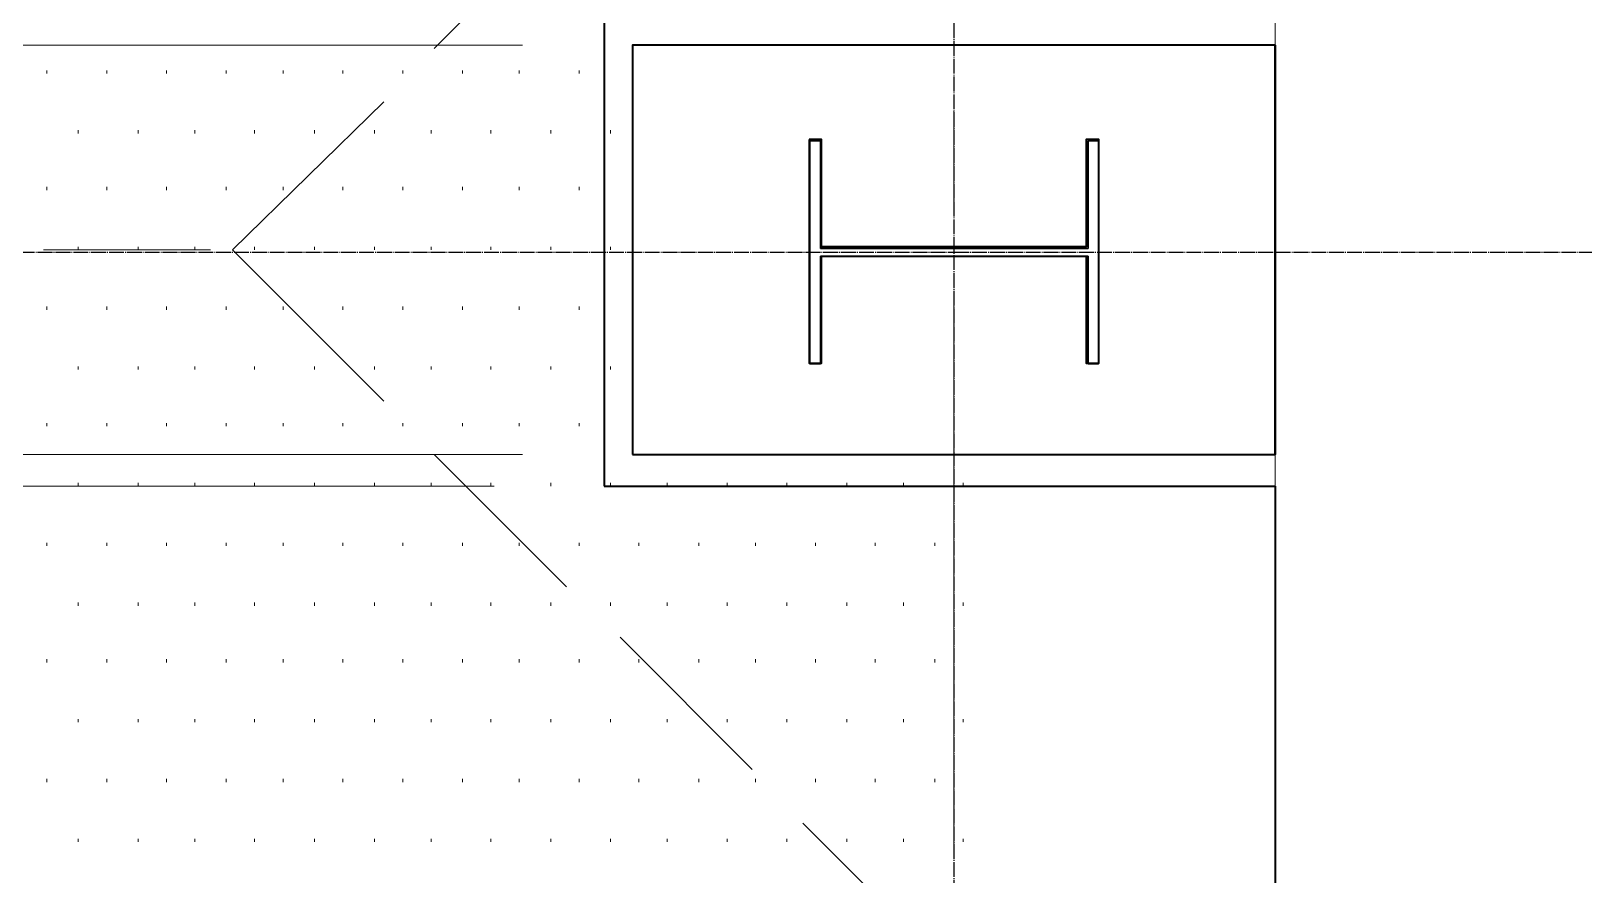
# Model space of a CAD drawing. Header units: millimetres. Extents: x -383313 to -161684, y -117025 to 99224.
# Drawn here: x -321755 to -319668, y -18419 to -17285 of the extents above; entities that cross this region are included whole.
import ezdxf

# ---------------------------------------------------------------- set-up
doc = ezdxf.new("R2010")
doc.units = ezdxf.units.MM
doc.header["$MEASUREMENT"] = 0
doc.linetypes.add('PS-GOST2.303 5', pattern=[24, 20, -1.5, 1, -1.5])
for name, color, linetype in [('001__КОНСТРУКТИВ__Колонны', 14, 'Continuous'), ('PDF_Geometry', 7, 'Continuous'), ('PS_Оси', 5, 'PS-GOST2.303 5')]:
    doc.layers.add(name, color=color, linetype=linetype)

# ---------------------------------------------------------------- blocks, each defined once
blk = doc.blocks.new('A$Cf5759c35')
at = {"layer": 'PDF_Geometry', "color": 8, "lineweight": 13}
for points in [[(-1888.1, 3395.1), (-2235.2, 3598.3), (6790.1, 19113.5), (23223.9, 19113.5), (23223.9, 18982.3), (32672.7, 18982.3), (32672.7, 19113.5), (38379.2, 19113.5), (38379.2, -7264.4), (37977.1, -7264.4)], [(37426.7, 1134.5), (37248.9, 956.7)], [(37181.2, 884.8), (36978, 685.8), (37181.2, 482.6)], [(37947.4, 872.1), (37947.4, 749.3)], [(36724, 685.8), (36948.4, 685.8)], [(37947.4, 622.3), (37947.4, -127)], [(37248.9, 410.6), (37426.7, 232.8)], [(35868.9, 368.3), (37329.4, 368.3), (36368.4, 368.3)], [(37498.7, 165.1), (37676.5, -12.7)], [(37744.2, -84.7), (37947.4, -287.9), (38112.5, -287.9)]]:
    blk.add_lwpolyline(points, dxfattribs=at)
at = {"layer": 'PDF_Geometry', "color": 8, "lineweight": 35}
for points in [[(38379.2, 12369.8), (38379.2, 6997.7), (37477.5, 6997.7), (37477.5, 6366.9), (38379.2, 6366.9), (38379.2, 999.1), (37477.5, 999.1), (37477.5, 368.3), (38379.2, 368.3), (38379.2, -4999.6), (37477.5, -4999.6), (37477.5, -5630.3), (38379.2, -5630.3), (38379.2, -7277.1), (17640.1, -7277.1), (-1888.1, 3395.1), (-1270, 4466.2)], [(38379.2, 961), (38379.2, 410.6)]]:
    blk.add_lwpolyline(points, dxfattribs=at)
at = {"layer": 'PDF_Geometry', "color": 8, "lineweight": 13}
for points in [[(36368.4, 961), (37367.5, 961)], [(36368.4, 410.6), (37367.5, 410.6)]]:
    blk.add_lwpolyline(points, close=True, dxfattribs=at)
at = {"layer": 'PDF_Geometry', "color": 8, "lineweight": 35}
for points in [[(37515.6, 410.6), (38379.2, 410.6), (38379.2, 961), (37515.6, 961)], [(37752.7, 834), (37752.7, 533.4), (37769.6, 533.4), (37769.6, 677.3), (38125.2, 677.3), (38125.2, 533.4), (38142.2, 533.4), (38142.2, 834), (38125.2, 834), (38125.2, 690), (37769.6, 690), (37769.6, 834)]]:
    blk.add_lwpolyline(points, close=True, dxfattribs=at)
at = {"layer": 'PDF_Geometry', "color": 8, "lineweight": 9}
for points in [[(36728.2, 922.9), (36728.2, 927.1)], [(36808.7, 922.9), (36808.7, 927.1)], [(36889.1, 922.9), (36889.1, 927.1)], [(36969.5, 922.9), (36969.5, 927.1)], [(37045.7, 922.9), (37045.7, 927.1)], [(37126.2, 922.9), (37126.2, 927.1)], [(37206.6, 922.9), (37206.6, 927.1)], [(37287, 922.9), (37287, 927.1)], [(37363.2, 922.9), (37363.2, 927.1)], [(37443.7, 922.9), (37443.7, 927.1)], [(36770.6, 842.4), (36770.6, 846.7)], [(36851, 842.4), (36851, 846.7)], [(36927.2, 842.4), (36927.2, 846.7)], [(37007.6, 842.4), (37007.6, 846.7)], [(37088.1, 842.4), (37088.1, 846.7)], [(37168.5, 842.4), (37168.5, 846.7)], [(37244.7, 842.4), (37244.7, 846.7)], [(37325.1, 842.4), (37325.1, 846.7)], [(37405.6, 842.4), (37405.6, 846.7)], [(37486, 842.4), (37486, 846.7)], [(36728.2, 766.2), (36728.2, 770.5)], [(36808.7, 766.2), (36808.7, 770.5)], [(36889.1, 766.2), (36889.1, 770.5)], [(36969.5, 766.2), (36969.5, 770.5)], [(37045.7, 766.2), (37045.7, 770.5)], [(37126.2, 766.2), (37126.2, 770.5)], [(37206.6, 766.2), (37206.6, 770.5)], [(37287, 766.2), (37287, 770.5)], [(37363.2, 766.2), (37363.2, 770.5)], [(37443.7, 766.2), (37443.7, 770.5)], [(36770.6, 685.8), (36770.6, 690)], [(36851, 685.8), (36851, 690)], [(36927.2, 685.8), (36927.2, 690)], [(37007.6, 685.8), (37007.6, 690)], [(37088.1, 685.8), (37088.1, 690)], [(37168.5, 685.8), (37168.5, 690)], [(37244.7, 685.8), (37244.7, 690)], [(37325.1, 685.8), (37325.1, 690)], [(37405.6, 685.8), (37405.6, 690)], [(37486, 685.8), (37486, 690)], [(36728.2, 605.4), (36728.2, 609.6)], [(36808.7, 605.4), (36808.7, 609.6)], [(36889.1, 605.4), (36889.1, 609.6)], [(36969.5, 605.4), (36969.5, 609.6)], [(37045.7, 605.4), (37045.7, 609.6)], [(37126.2, 605.4), (37126.2, 609.6)], [(37206.6, 605.4), (37206.6, 609.6)], [(37287, 605.4), (37287, 609.6)], [(37363.2, 605.4), (37363.2, 609.6)], [(37443.7, 605.4), (37443.7, 609.6)], [(36770.6, 524.9), (36770.6, 529.2)], [(36851, 524.9), (36851, 529.2)], [(36927.2, 524.9), (36927.2, 529.2)], [(37007.6, 524.9), (37007.6, 529.2)], [(37088.1, 524.9), (37088.1, 529.2)], [(37168.5, 524.9), (37168.5, 529.2)], [(37244.7, 524.9), (37244.7, 529.2)], [(37325.1, 524.9), (37325.1, 529.2)], [(37405.6, 524.9), (37405.6, 529.2)], [(37486, 524.9), (37486, 529.2)], [(36728.2, 448.7), (36728.2, 453)], [(36808.7, 448.7), (36808.7, 453)], [(36889.1, 448.7), (36889.1, 453)], [(36969.5, 448.7), (36969.5, 453)], [(37045.7, 448.7), (37045.7, 453)], [(37126.2, 448.7), (37126.2, 453)], [(37206.6, 448.7), (37206.6, 453)], [(37287, 448.7), (37287, 453)], [(37363.2, 448.7), (37363.2, 453)], [(37443.7, 448.7), (37443.7, 453)], [(36770.6, 368.3), (36770.6, 372.5)], [(36851, 368.3), (36851, 372.5)], [(36927.2, 368.3), (36927.2, 372.5)], [(37007.6, 368.3), (37007.6, 372.5)], [(37088.1, 368.3), (37088.1, 372.5)], [(37168.5, 368.3), (37168.5, 372.5)], [(37244.7, 368.3), (37244.7, 372.5)], [(37325.1, 368.3), (37325.1, 372.5)], [(37405.6, 368.3), (37405.6, 372.5)], [(37486, 368.3), (37486, 372.5)], [(37562.2, 368.3), (37562.2, 372.5)], [(37642.6, 368.3), (37642.6, 372.5)], [(37723.1, 368.3), (37723.1, 372.5)], [(37803.5, 368.3), (37803.5, 372.5)], [(37879.7, 368.3), (37879.7, 372.5)], [(37960.1, 368.3), (37960.1, 372.5)], [(36728.2, 287.9), (36728.2, 292.1)], [(36808.7, 287.9), (36808.7, 292.1)], [(36889.1, 287.9), (36889.1, 292.1)], [(36969.5, 287.9), (36969.5, 292.1)], [(37045.7, 287.9), (37045.7, 292.1)], [(37126.2, 287.9), (37126.2, 292.1)], [(37206.6, 287.9), (37206.6, 292.1)], [(37287, 287.9), (37287, 292.1)], [(37363.2, 287.9), (37363.2, 292.1)], [(37443.7, 287.9), (37443.7, 292.1)], [(37524.1, 287.9), (37524.1, 292.1)], [(37604.5, 287.9), (37604.5, 292.1)], [(37680.7, 287.9), (37680.7, 292.1)], [(37761.2, 287.9), (37761.2, 292.1)], [(37841.6, 287.9), (37841.6, 292.1)], [(37922, 287.9), (37922, 292.1)], [(36770.6, 207.4), (36770.6, 211.7)], [(36851, 207.4), (36851, 211.7)], [(36927.2, 207.4), (36927.2, 211.7)], [(37007.6, 207.4), (37007.6, 211.7)], [(37088.1, 207.4), (37088.1, 211.7)], [(37168.5, 207.4), (37168.5, 211.7)], [(37244.7, 207.4), (37244.7, 211.7)], [(37325.1, 207.4), (37325.1, 211.7)], [(37405.6, 207.4), (37405.6, 211.7)], [(37486, 207.4), (37486, 211.7)], [(37562.2, 207.4), (37562.2, 211.7)], [(37642.6, 207.4), (37642.6, 211.7)], [(37723.1, 207.4), (37723.1, 211.7)], [(37803.5, 207.4), (37803.5, 211.7)], [(37879.7, 207.4), (37879.7, 211.7)], [(37960.1, 207.4), (37960.1, 211.7)], [(36728.2, 131.2), (36728.2, 135.5)], [(36808.7, 131.2), (36808.7, 135.5)], [(36889.1, 131.2), (36889.1, 135.5)], [(36969.5, 131.2), (36969.5, 135.5)], [(37045.7, 131.2), (37045.7, 135.5)], [(37126.2, 131.2), (37126.2, 135.5)], [(37206.6, 131.2), (37206.6, 135.5)], [(37287, 131.2), (37287, 135.5)], [(37363.2, 131.2), (37363.2, 135.5)], [(37443.7, 131.2), (37443.7, 135.5)], [(37524.1, 131.2), (37524.1, 135.5)], [(37604.5, 131.2), (37604.5, 135.5)], [(37680.7, 131.2), (37680.7, 135.5)], [(37761.2, 131.2), (37761.2, 135.5)], [(37841.6, 131.2), (37841.6, 135.5)], [(37922, 131.2), (37922, 135.5)], [(36770.6, 50.8), (36770.6, 55)], [(36851, 50.8), (36851, 55)], [(36927.2, 50.8), (36927.2, 55)], [(37007.6, 50.8), (37007.6, 55)], [(37088.1, 50.8), (37088.1, 55)], [(37168.5, 50.8), (37168.5, 55)], [(37244.7, 50.8), (37244.7, 55)], [(37325.1, 50.8), (37325.1, 55)], [(37405.6, 50.8), (37405.6, 55)], [(37486, 50.8), (37486, 55)], [(37562.2, 50.8), (37562.2, 55)], [(37642.6, 50.8), (37642.6, 55)], [(37723.1, 50.8), (37723.1, 55)], [(37803.5, 50.8), (37803.5, 55)], [(37879.7, 50.8), (37879.7, 55)], [(37960.1, 50.8), (37960.1, 55)], [(36728.2, -29.6), (36728.2, -25.4)], [(36808.7, -29.6), (36808.7, -25.4)], [(36889.1, -29.6), (36889.1, -25.4)], [(36969.5, -29.6), (36969.5, -25.4)], [(37045.7, -29.6), (37045.7, -25.4)], [(37126.2, -29.6), (37126.2, -25.4)], [(37206.6, -29.6), (37206.6, -25.4)], [(37287, -29.6), (37287, -25.4)], [(37363.2, -29.6), (37363.2, -25.4)], [(37443.7, -29.6), (37443.7, -25.4)], [(37524.1, -29.6), (37524.1, -25.4)], [(37604.5, -29.6), (37604.5, -25.4)], [(37680.7, -29.6), (37680.7, -25.4)], [(37761.2, -29.6), (37761.2, -25.4)], [(37841.6, -29.6), (37841.6, -25.4)], [(37922, -29.6), (37922, -25.4)], [(36770.6, -110.1), (36770.6, -105.8)], [(36851, -110.1), (36851, -105.8)], [(36927.2, -110.1), (36927.2, -105.8)], [(37007.6, -110.1), (37007.6, -105.8)], [(37088.1, -110.1), (37088.1, -105.8)], [(37168.5, -110.1), (37168.5, -105.8)], [(37244.7, -110.1), (37244.7, -105.8)], [(37325.1, -110.1), (37325.1, -105.8)], [(37405.6, -110.1), (37405.6, -105.8)], [(37486, -110.1), (37486, -105.8)], [(37562.2, -110.1), (37562.2, -105.8)], [(37642.6, -110.1), (37642.6, -105.8)], [(37723.1, -110.1), (37723.1, -105.8)], [(37803.5, -110.1), (37803.5, -105.8)], [(37879.7, -110.1), (37879.7, -105.8)], [(37960.1, -110.1), (37960.1, -105.8)]]:
    blk.add_lwpolyline(points, dxfattribs=at)

msp = doc.modelspace()

# ---------------------------------------------------------------- linework, layer by layer
at = {"layer": '001__КОНСТРУКТИВ__Колонны', "linetype": 'Continuous', "lineweight": 30}
for p, q in [((-320708.05882, -17732.3977), (-320708.05882, -17432.3977)), ((-320708.05882, -17432.3977), (-320694.05882, -17432.3977)), ((-320694.05882, -17432.3977), (-320694.05882, -17577.0977)), ((-320334.05882, -17577.0977), (-320334.05882, -17432.3977)), ((-320334.05882, -17432.3977), (-320320.05882, -17432.3977)), ((-320320.05882, -17432.3977), (-320320.05882, -17732.3977)), ((-320694.05882, -17577.0977), (-320334.05882, -17577.0977)), ((-320334.05882, -17587.6977), (-320694.05882, -17587.6977)), ((-320694.05882, -17587.6977), (-320694.05882, -17732.3977)), ((-320334.05882, -17732.3977), (-320334.05882, -17587.6977)), ((-320694.05882, -17732.3977), (-320708.05882, -17732.3977)), ((-320320.05882, -17732.3977), (-320334.05882, -17732.3977))]:
    msp.add_line(p, q, dxfattribs=at)
at = {"layer": 'PS_Оси'}
for points in [[(-320514.05882, -24012.91133), (-320514.05882, -23582.0977), (-320514.05882, -17582.0977), (-320514.05882, -11582.0977), (-320514.05882, -5582.0977), (-320514.05882, -582.3977), (-320514.05882, 2825.4576)], [(-355322.62659, -17582.0977), (-355014.05882, -17582.0977), (-350514.05882, -17582.0977), (-345514.05882, -17582.0977), (-340514.05882, -17582.0977), (-335514.05882, -17582.0977), (-330514.05882, -17582.0977), (-325514.05882, -17582.0977), (-320514.05882, -17582.0977), (-316483.98892, -17582.0977)]]:
    msp.add_lwpolyline(points, dxfattribs=at)

# ---------------------------------------------------------------- block references
at = {"ltscale": 100}
msp.add_blockref('A$Cf5759c35', (-358461.97282, -18264.93104), dxfattribs=at)

doc.saveas('drawing.dxf')
